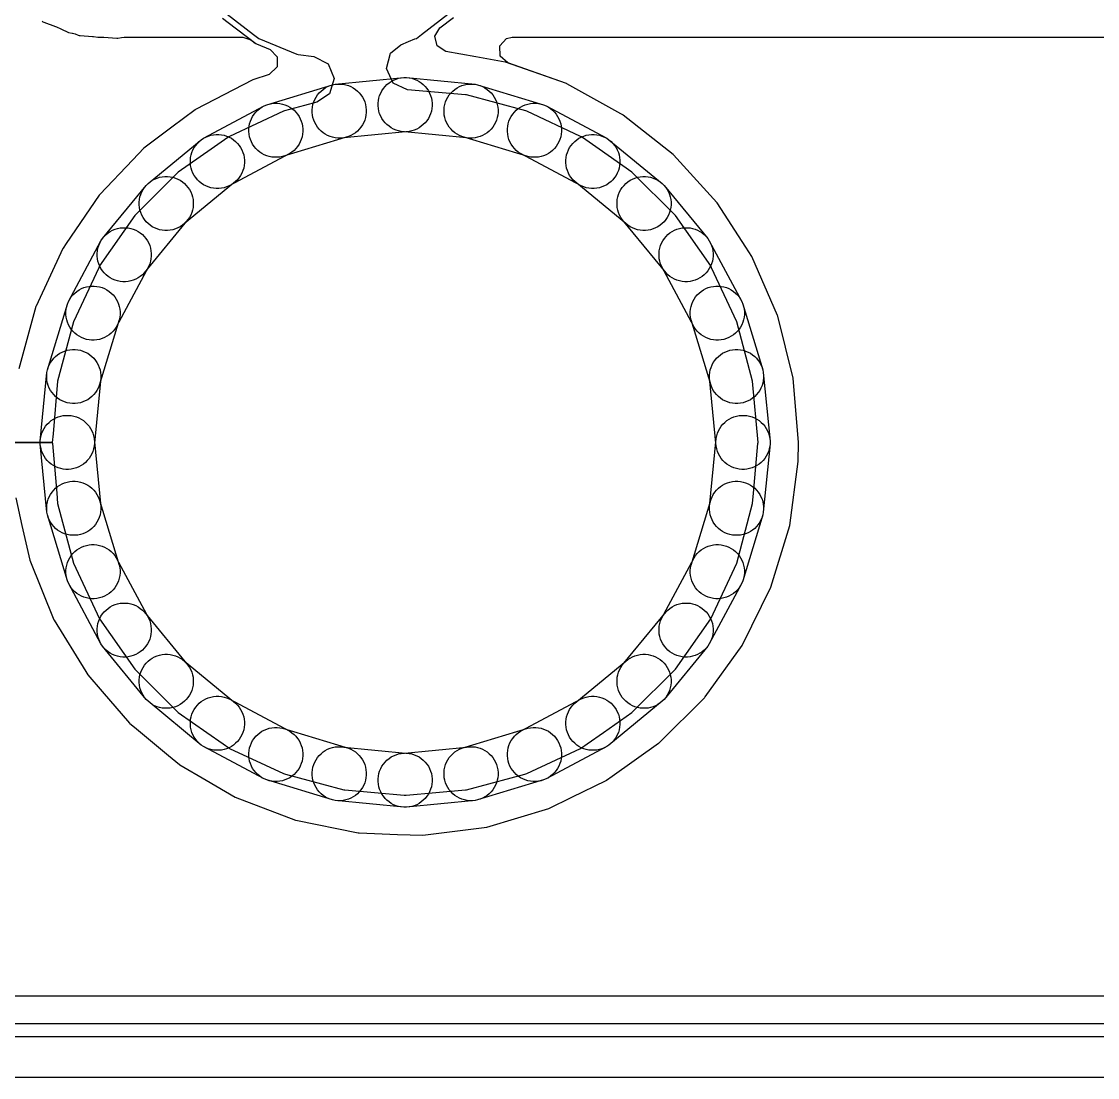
# Model space of a CAD drawing. Extents: x 124579 to 173950, y -108350 to -87650.
# Drawn here: x 134431 to 138411, y -108350 to -104443 of the extents above; entities that cross this region are included whole.
import ezdxf

# ---------------------------------------------------------------- set-up
doc = ezdxf.new("R2010")
doc.units = 0
for name, color, linetype in [('L2D0_Cu1', 1, 'CONTINUOUS'), ('L4D0_Cu2', 2, 'CONTINUOUS'), ('L7D0_Profile1', 3, 'CONTINUOUS')]:
    doc.layers.add(name, color=color, linetype=linetype)

msp = doc.modelspace()

# ---------------------------------------------------------------- linework, layer by layer
at = {"layer": 'L2D0_Cu1'}
for points in [[(134506.888, -104441.438), (134509.676, -104443.527), (134512.941, -104444.751), (134512.943, -104444.752), (134556.131, -104460.942), (134559.756, -104462.469), (134576.349, -104470.26), (134604.663, -104483.553), (134617.666, -104485.577), (134619.859, -104485.919), (134629.519, -104488.454), (134640.648, -104492.626), (134640.652, -104492.627), (134643.92, -104493.852), (134647.4, -104494.111), (134647.402, -104494.111), (134693.397, -104497.529), (134697.302, -104497.977), (134713.509, -104500.5), (134731.571, -104500.5), (134735.202, -104500.635), (134783.405, -104504.217), (134783.406, -104504.217), (134786.892, -104504.476), (134800.458, -104501.58), (134810.688, -104500.5), (135249.201, -104500.5), (135279.03, -104510.626), (135294.609, -104522.58), (135294.613, -104522.582), (135297.159, -104524.536), (135300.126, -104525.765), (135350.29, -104546.544), (135376.809, -104573.063), (135376.809, -104610.565), (135346.762, -104638.389), (135285.982, -104658.255), (135074.414, -104768.39), (135072.806, -104769.598), (135072.805, -104769.598), (134987.427, -104833.702), (134883.675, -104911.602), (134842.739, -104954.439), (134720.275, -105082.589), (134720.272, -105082.593), (134718.887, -105084.042), (134717.759, -105085.695), (134717.757, -105085.698), (134595.984, -105264.211), (134584.475, -105281.082), (134583.63, -105282.903), (134583.628, -105282.906), (134484.899, -105495.6), (134484.897, -105495.605), (134484.051, -105497.428), (134420.309, -105727.272)], [(134409.137, -106204.529), (134432.36, -106307.577), (134461.131, -106435.245), (134550.867, -106656.239), (134551.917, -106657.952), (134668.288, -106847.851), (134675.493, -106859.609), (134729.273, -106921.695), (134830.348, -107038.38), (134830.352, -107038.383), (134831.66, -107039.894), (134848.81, -107054.132), (134975.052, -107158.94), (135015.176, -107192.252), (135016.906, -107193.263), (135016.909, -107193.265), (135114.327, -107250.191), (135221.112, -107312.591), (135443.937, -107397.68), (135445.91, -107398.081), (135445.912, -107398.082), (135675.694, -107444.832), (135675.697, -107444.832), (135677.666, -107445.233), (135679.672, -107445.307), (135679.676, -107445.307), (135822.181, -107450.532), (135916.025, -107453.973), (136152.609, -107423.665), (136381.068, -107355.125), (136466.676, -107313.186), (136593.458, -107251.076), (136593.46, -107251.075), (136595.264, -107250.191), (136616.343, -107235.156), (136787.809, -107112.85), (136789.445, -107111.683), (136790.866, -107110.267), (136956.973, -106944.74), (136956.978, -106944.734), (136958.397, -106943.32), (136959.569, -106941.688), (136959.574, -106941.683), (137096.406, -106751.26), (137096.408, -106751.257), (137097.582, -106749.623), (137203.263, -106535.795), (137272.6, -106307.577), (137303.733, -106071.099), (137305.471, -106000), (137285.927, -105762.284), (137257.217, -105647.983), (137228.311, -105532.902), (137228.31, -105532.9), (137227.821, -105530.952), (137132.712, -105312.216), (137110.672, -105278.147), (137004.247, -105113.638), (137004.243, -105113.633), (137003.155, -105111.951), (136842.629, -104935.536), (136841.056, -104934.294), (136841.052, -104934.29), (136657.024, -104788.954), (136655.445, -104787.707), (136648.135, -104783.672), (136448.391, -104673.407), (136448.385, -104673.405), (136446.631, -104672.436), (136229.904, -104595.689), (136202.034, -104570.595), (136200.072, -104533.143), (136225.166, -104505.273), (136246.261, -104500.5), (148238.42, -104500.5)], [(170122.077, -108049.5), (133878.343, -108049.5)]]:
    msp.add_lwpolyline(points, dxfattribs=at)
at = {"layer": 'L4D0_Cu2'}
for points in [[(135192.052, -104415.901), (135289.077, -104490.351), (135308.355, -104505.144), (135449.033, -104563.415), (135454.652, -104564.155), (135454.653, -104564.155), (135512.496, -104571.77), (135564.98, -104599.091), (135587.624, -104653.757), (135569.831, -104710.188), (135523.594, -104741.083), (135477.503, -104753.433), (135403.504, -104773.261), (135400.085, -104774.855), (135400.083, -104774.856), (135200.684, -104867.838), (135197.266, -104869.432), (135194.178, -104871.594), (135194.175, -104871.596), (135132.762, -104914.598), (135010.861, -104999.953), (134849.953, -105160.861), (134719.432, -105347.266), (134717.839, -105350.683), (134717.838, -105350.684), (134716.413, -105353.741), (134623.261, -105553.504), (134564.365, -105773.308), (134547.279, -105968.601), (134544.532, -106000), (131711.997, -106000)], [(131711.997, -106000), (134544.532, -106000), (134544.861, -106003.76), (134560.949, -106187.643), (134564.365, -106226.692), (134623.261, -106446.496), (134719.432, -106652.734), (134849.953, -106839.139), (135010.861, -107000.047), (135116.245, -107073.837), (135176.198, -107115.816), (135197.266, -107130.568), (135200.683, -107132.161), (135200.684, -107132.162), (135400.083, -107225.144), (135400.085, -107225.145), (135403.504, -107226.739), (135407.149, -107227.716), (135407.15, -107227.716), (135457.436, -107241.19), (135623.308, -107285.635), (135627.064, -107285.964), (135627.066, -107285.964), (135846.24, -107305.139), (135850, -107305.468), (135853.76, -107305.139), (136072.934, -107285.964), (136072.936, -107285.964), (136076.692, -107285.635), (136242.564, -107241.19), (136292.85, -107227.716), (136292.851, -107227.716), (136296.496, -107226.739), (136299.915, -107225.145), (136299.917, -107225.144), (136499.316, -107132.162), (136499.317, -107132.161), (136502.734, -107130.568), (136523.803, -107115.816), (136583.755, -107073.837), (136689.139, -107000.047), (136850.047, -106839.139), (136980.568, -106652.734), (137076.739, -106446.496), (137135.635, -106226.692), (137139.052, -106187.643), (137155.139, -106003.76), (137155.468, -106000), (137135.635, -105773.308), (137076.739, -105553.504), (136983.588, -105353.741), (136982.162, -105350.684), (136982.161, -105350.683), (136980.568, -105347.266), (136850.047, -105160.861), (136689.139, -104999.953), (136567.238, -104914.598), (136505.825, -104871.596), (136505.822, -104871.594), (136502.734, -104869.432), (136499.316, -104867.838), (136299.917, -104774.856), (136299.915, -104774.855), (136296.496, -104773.261), (136076.692, -104714.365), (136072.936, -104714.036), (136072.934, -104714.036), (135859.044, -104695.323), (135805.418, -104670.317), (135780.412, -104616.691), (135795.726, -104559.538), (135833.48, -104529.237), (135862.964, -104517.024), (135886.407, -104507.314), (135886.409, -104507.313), (135891.645, -104505.144), (135910.924, -104490.351), (136007.948, -104415.901)], [(134409.137, -106204.529), (134432.36, -106307.577), (134461.131, -106435.245), (134550.867, -106656.239), (134551.917, -106657.952), (134668.288, -106847.851), (134675.493, -106859.609), (134729.273, -106921.695), (134830.348, -107038.38), (134830.352, -107038.383), (134831.66, -107039.894), (134848.81, -107054.132), (134975.052, -107158.94), (135015.176, -107192.252), (135016.906, -107193.263), (135016.909, -107193.265), (135114.327, -107250.191), (135221.112, -107312.591), (135443.937, -107397.68), (135445.91, -107398.081), (135445.912, -107398.082), (135675.694, -107444.832), (135675.697, -107444.832), (135677.666, -107445.233), (135679.672, -107445.307), (135679.676, -107445.307), (135822.181, -107450.532), (135916.025, -107453.973), (136152.609, -107423.665), (136381.068, -107355.125), (136466.676, -107313.186), (136593.458, -107251.076), (136593.46, -107251.075), (136595.264, -107250.191), (136616.343, -107235.156), (136787.809, -107112.85), (136789.445, -107111.683), (136790.866, -107110.267), (136956.973, -106944.74), (136956.978, -106944.734), (136958.397, -106943.32), (136959.569, -106941.688), (136959.574, -106941.683), (137096.406, -106751.26), (137096.408, -106751.257), (137097.582, -106749.623), (137203.263, -106535.795), (137272.6, -106307.577), (137303.733, -106071.099), (137305.471, -106000), (137285.927, -105762.284), (137257.217, -105647.983), (137228.311, -105532.902), (137228.31, -105532.9), (137227.821, -105530.952), (137132.712, -105312.216), (137110.672, -105278.147), (137004.247, -105113.638), (137004.243, -105113.633), (137003.155, -105111.951), (136842.629, -104935.536), (136841.056, -104934.294), (136841.052, -104934.29), (136657.024, -104788.954), (136655.445, -104787.707), (136648.135, -104783.672), (136448.391, -104673.407), (136448.385, -104673.405), (136446.631, -104672.436), (136221.794, -104592.817), (136219.821, -104592.466), (136219.819, -104592.465), (136110.898, -104573.063), (136000.089, -104553.325), (135968.495, -104533.119), (135960.442, -104496.491), (135978.853, -104466.21), (136028.282, -104428.282)], [(135174.267, -104430.238), (135195.498, -104446.529), (135297.159, -104524.536), (135300.127, -104525.765), (135300.128, -104525.766), (135350.29, -104546.544), (135376.809, -104573.063), (135376.809, -104610.565), (135346.762, -104638.389), (135285.982, -104658.255), (135074.414, -104768.39), (135072.806, -104769.598), (135072.805, -104769.598), (134987.427, -104833.702), (134883.675, -104911.602), (134842.739, -104954.439), (134720.275, -105082.589), (134720.272, -105082.593), (134718.887, -105084.042), (134717.759, -105085.695), (134717.757, -105085.698), (134595.984, -105264.211), (134584.475, -105281.082), (134583.63, -105282.903), (134583.628, -105282.906), (134484.899, -105495.6), (134484.897, -105495.605), (134484.051, -105497.428), (134420.309, -105727.272)], [(170122.077, -108049.5), (133878.343, -108049.5)], [(170123.543, -108199.5), (133860.045, -108199.5)]]:
    msp.add_lwpolyline(points, dxfattribs=at)
at = {"layer": 'L7D0_Profile1'}
for points in [[(135366.733, -104945.15), (135356.955, -104944.187), (135347.318, -104942.27), (135337.916, -104939.418), (135328.839, -104935.658), (135320.173, -104931.026), (135312.004, -104925.568), (135304.409, -104919.335), (135297.461, -104912.387), (135291.228, -104904.792), (135285.769, -104896.622), (135281.138, -104887.957), (135277.378, -104878.88), (135274.526, -104869.478), (135272.609, -104859.841), (135271.646, -104850.063), (135271.646, -104840.237), (135272.609, -104830.459), (135274.526, -104820.823), (135277.378, -104811.421), (135281.138, -104802.343), (135285.769, -104793.678), (135291.228, -104785.508), (135297.461, -104777.913), (135304.409, -104770.966), (135312.004, -104764.733), (135320.173, -104759.274), (135328.839, -104754.642), (135337.916, -104750.882), (135581.81, -104676.898), (135591.446, -104674.981), (135601.224, -104674.018), (135611.05, -104674.018), (135620.828, -104674.981), (135630.464, -104676.898), (135639.867, -104679.75), (135648.944, -104683.51), (135657.609, -104688.142), (135665.779, -104693.6), (135673.374, -104699.834), (135680.321, -104706.781), (135686.555, -104714.376), (135692.013, -104722.546), (135696.645, -104731.211), (135700.405, -104740.288), (135703.257, -104749.691), (135705.174, -104759.327), (135706.137, -104769.105), (135706.137, -104778.931), (135705.174, -104788.709), (135703.257, -104798.345), (135700.405, -104807.748), (135696.645, -104816.825), (135692.013, -104825.49), (135686.555, -104833.66), (135680.321, -104841.255), (135673.374, -104848.202), (135665.779, -104854.436), (135657.609, -104859.894), (135648.944, -104864.526), (135639.867, -104868.286), (135395.973, -104942.27), (135386.336, -104944.187), (135376.558, -104945.15)], [(135601.224, -104874.018), (135591.446, -104873.055), (135581.81, -104871.139), (135572.407, -104868.286), (135563.33, -104864.526), (135554.665, -104859.895), (135546.495, -104854.436), (135538.9, -104848.203), (135531.953, -104841.255), (135525.719, -104833.66), (135520.261, -104825.491), (135515.629, -104816.825), (135511.869, -104807.748), (135509.017, -104798.346), (135507.1, -104788.709), (135506.137, -104778.931), (135506.137, -104769.106), (135507.1, -104759.328), (135509.017, -104749.691), (135511.869, -104740.289), (135515.629, -104731.211), (135520.261, -104722.546), (135525.719, -104714.377), (135531.953, -104706.782), (135538.9, -104699.834), (135546.495, -104693.601), (135554.665, -104688.142), (135563.33, -104683.51), (135572.407, -104679.75), (135581.81, -104676.898), (135591.446, -104674.981), (135845.087, -104650), (135854.913, -104650), (135864.691, -104650.963), (135874.327, -104652.88), (135883.73, -104655.732), (135892.807, -104659.492), (135901.472, -104664.124), (135909.642, -104669.582), (135917.237, -104675.816), (135924.184, -104682.763), (135930.418, -104690.358), (135935.876, -104698.528), (135940.508, -104707.193), (135944.268, -104716.27), (135947.12, -104725.673), (135949.037, -104735.309), (135950, -104745.087), (135950, -104754.913), (135949.037, -104764.691), (135947.12, -104774.327), (135944.268, -104783.73), (135940.508, -104792.807), (135935.876, -104801.472), (135930.418, -104809.642), (135924.184, -104817.237), (135917.237, -104824.184), (135909.642, -104830.418), (135901.472, -104835.876), (135892.807, -104840.508), (135883.73, -104844.268), (135874.327, -104847.12), (135864.691, -104849.037), (135611.05, -104874.018)], [(136088.95, -104874.018), (135835.309, -104849.037), (135825.673, -104847.12), (135816.27, -104844.268), (135807.193, -104840.508), (135798.528, -104835.876), (135790.358, -104830.417), (135782.763, -104824.184), (135775.816, -104817.236), (135769.582, -104809.641), (135764.124, -104801.472), (135759.492, -104792.807), (135755.732, -104783.729), (135752.88, -104774.327), (135750.963, -104764.69), (135750, -104754.912), (135750, -104745.087), (135750.963, -104735.309), (135752.88, -104725.672), (135755.732, -104716.27), (135759.492, -104707.193), (135764.124, -104698.527), (135769.582, -104690.358), (135775.816, -104682.763), (135782.763, -104675.815), (135790.358, -104669.582), (135798.528, -104664.123), (135807.193, -104659.492), (135816.27, -104655.732), (135825.673, -104652.879), (135835.309, -104650.963), (135845.087, -104650), (135854.913, -104650), (136108.554, -104674.981), (136118.19, -104676.898), (136127.593, -104679.75), (136136.67, -104683.51), (136145.335, -104688.142), (136153.505, -104693.6), (136161.1, -104699.834), (136168.047, -104706.781), (136174.281, -104714.376), (136179.739, -104722.546), (136184.371, -104731.211), (136188.131, -104740.288), (136190.983, -104749.691), (136192.9, -104759.327), (136193.863, -104769.105), (136193.863, -104778.931), (136192.9, -104788.709), (136190.983, -104798.345), (136188.131, -104807.748), (136184.371, -104816.825), (136179.739, -104825.49), (136174.281, -104833.66), (136168.047, -104841.255), (136161.1, -104848.202), (136153.505, -104854.436), (136145.335, -104859.894), (136136.67, -104864.526), (136127.593, -104868.286), (136118.19, -104871.138), (136108.554, -104873.055), (136098.776, -104874.018)], [(136323.441, -104945.151), (136313.663, -104944.188), (136304.027, -104942.271), (136060.133, -104868.287), (136051.056, -104864.527), (136042.39, -104859.895), (136034.221, -104854.436), (136026.626, -104848.203), (136019.678, -104841.256), (136013.445, -104833.661), (136007.986, -104825.491), (136003.355, -104816.826), (135999.595, -104807.748), (135996.743, -104798.346), (135994.826, -104788.71), (135993.863, -104778.932), (135993.863, -104769.106), (135994.826, -104759.328), (135996.743, -104749.691), (135999.595, -104740.289), (136003.355, -104731.212), (136007.986, -104722.547), (136013.445, -104714.377), (136019.678, -104706.782), (136026.626, -104699.834), (136034.221, -104693.601), (136042.39, -104688.143), (136051.056, -104683.511), (136060.133, -104679.751), (136069.535, -104676.899), (136079.172, -104674.982), (136088.95, -104674.019), (136098.775, -104674.019), (136108.553, -104674.982), (136118.19, -104676.899), (136362.084, -104750.883), (136371.161, -104754.643), (136379.826, -104759.275), (136387.996, -104764.733), (136395.591, -104770.967), (136402.538, -104777.914), (136408.772, -104785.509), (136414.23, -104793.679), (136418.862, -104802.344), (136422.622, -104811.421), (136425.474, -104820.824), (136427.391, -104830.46), (136428.354, -104840.238), (136428.354, -104850.064), (136427.391, -104859.842), (136425.474, -104869.478), (136422.622, -104878.881), (136418.862, -104887.958), (136414.23, -104896.623), (136408.772, -104904.793), (136402.538, -104912.388), (136395.591, -104919.335), (136387.996, -104925.569), (136379.826, -104931.027), (136371.161, -104935.659), (136362.084, -104939.419), (136352.681, -104942.271), (136343.045, -104944.188), (136333.267, -104945.151)], [(135150.625, -105060.663), (135140.847, -105059.7), (135131.21, -105057.784), (135121.808, -105054.931), (135112.73, -105051.171), (135104.065, -105046.54), (135095.896, -105041.081), (135088.301, -105034.848), (135081.353, -105027.9), (135075.12, -105020.305), (135069.661, -105012.136), (135065.03, -105003.47), (135061.27, -104994.393), (135058.417, -104984.991), (135056.501, -104975.354), (135055.537, -104965.576), (135055.537, -104955.751), (135056.501, -104945.973), (135058.417, -104936.336), (135061.27, -104926.934), (135065.03, -104917.856), (135069.661, -104909.191), (135075.12, -104901.022), (135081.353, -104893.427), (135088.301, -104886.479), (135095.896, -104880.246), (135104.065, -104874.787), (135328.839, -104754.643), (135337.916, -104750.883), (135347.319, -104748.031), (135356.955, -104746.114), (135366.733, -104745.151), (135376.559, -104745.151), (135386.337, -104746.114), (135395.973, -104748.031), (135405.376, -104750.883), (135414.453, -104754.643), (135423.118, -104759.275), (135431.288, -104764.733), (135438.883, -104770.967), (135445.83, -104777.914), (135452.064, -104785.509), (135457.522, -104793.679), (135462.154, -104802.344), (135465.914, -104811.421), (135468.766, -104820.824), (135470.683, -104830.46), (135471.646, -104840.238), (135471.646, -104850.064), (135470.683, -104859.842), (135468.766, -104869.478), (135465.914, -104878.881), (135462.154, -104887.958), (135457.522, -104896.623), (135452.064, -104904.793), (135445.83, -104912.388), (135438.883, -104919.335), (135431.288, -104925.569), (135423.118, -104931.027), (135198.345, -105051.171), (135189.267, -105054.931), (135179.865, -105057.784), (135170.228, -105059.7), (135160.45, -105060.663)], [(136539.55, -105060.663), (136529.772, -105059.7), (136520.136, -105057.783), (136510.733, -105054.931), (136501.656, -105051.171), (136276.882, -104931.027), (136268.713, -104925.568), (136261.118, -104919.335), (136254.17, -104912.387), (136247.937, -104904.792), (136242.478, -104896.623), (136237.847, -104887.958), (136234.087, -104878.88), (136231.234, -104869.478), (136229.318, -104859.841), (136228.354, -104850.063), (136228.354, -104840.238), (136229.318, -104830.46), (136231.234, -104820.823), (136234.087, -104811.421), (136237.847, -104802.344), (136242.478, -104793.678), (136247.937, -104785.509), (136254.17, -104777.914), (136261.118, -104770.966), (136268.713, -104764.733), (136276.882, -104759.274), (136285.547, -104754.643), (136294.625, -104750.883), (136304.027, -104748.03), (136313.664, -104746.114), (136323.442, -104745.151), (136333.267, -104745.151), (136343.045, -104746.114), (136352.682, -104748.03), (136362.084, -104750.883), (136371.162, -104754.643), (136595.935, -104874.787), (136604.105, -104880.245), (136611.7, -104886.479), (136618.647, -104893.426), (136624.881, -104901.021), (136630.339, -104909.191), (136634.971, -104917.856), (136638.731, -104926.933), (136641.583, -104936.336), (136643.5, -104945.972), (136644.463, -104955.75), (136644.463, -104965.576), (136643.5, -104975.354), (136641.583, -104984.99), (136638.731, -104994.393), (136634.971, -105003.47), (136630.339, -105012.135), (136624.881, -105020.305), (136618.647, -105027.9), (136611.7, -105034.847), (136604.105, -105041.081), (136595.935, -105046.539), (136587.27, -105051.171), (136578.193, -105054.931), (136568.79, -105057.783), (136559.154, -105059.7), (136549.376, -105060.663)], [(134961.204, -105216.117), (134951.426, -105215.153), (134941.789, -105213.237), (134932.387, -105210.384), (134923.309, -105206.624), (134914.644, -105201.993), (134906.475, -105196.534), (134898.879, -105190.301), (134891.932, -105183.353), (134885.699, -105175.758), (134880.24, -105167.589), (134875.608, -105158.924), (134871.848, -105149.846), (134868.996, -105140.444), (134867.079, -105130.807), (134866.116, -105121.029), (134866.116, -105111.204), (134867.079, -105101.426), (134868.996, -105091.789), (134871.848, -105082.387), (134875.608, -105073.309), (134880.24, -105064.644), (134885.699, -105056.475), (134891.932, -105048.88), (134898.879, -105041.932), (135095.895, -104880.245), (135104.065, -104874.787), (135112.73, -104870.155), (135121.807, -104866.395), (135131.21, -104863.543), (135140.846, -104861.626), (135150.624, -104860.663), (135160.45, -104860.663), (135170.228, -104861.626), (135179.864, -104863.543), (135189.267, -104866.395), (135198.344, -104870.155), (135207.009, -104874.787), (135215.179, -104880.245), (135222.774, -104886.479), (135229.721, -104893.426), (135235.955, -104901.021), (135241.413, -104909.191), (135246.045, -104917.856), (135249.805, -104926.933), (135252.657, -104936.336), (135254.574, -104945.972), (135255.537, -104955.75), (135255.537, -104965.576), (135254.574, -104975.354), (135252.657, -104984.99), (135249.805, -104994.393), (135246.045, -105003.47), (135241.413, -105012.135), (135235.955, -105020.305), (135229.721, -105027.9), (135222.774, -105034.847), (135025.758, -105196.534), (135017.589, -105201.993), (135008.923, -105206.624), (134999.846, -105210.384), (134990.444, -105213.237), (134980.807, -105215.153), (134971.029, -105216.117)], [(136728.97, -105216.117), (136719.192, -105215.154), (136709.556, -105213.237), (136700.153, -105210.385), (136691.076, -105206.625), (136682.411, -105201.993), (136674.241, -105196.535), (136477.225, -105034.848), (136470.278, -105027.9), (136464.045, -105020.305), (136458.586, -105012.136), (136453.954, -105003.471), (136450.194, -104994.393), (136447.342, -104984.991), (136445.425, -104975.354), (136444.462, -104965.576), (136444.462, -104955.751), (136445.425, -104945.973), (136447.342, -104936.336), (136450.194, -104926.934), (136453.954, -104917.856), (136458.586, -104909.191), (136464.045, -104901.022), (136470.278, -104893.427), (136477.225, -104886.479), (136484.821, -104880.246), (136492.99, -104874.787), (136501.655, -104870.156), (136510.733, -104866.396), (136520.135, -104863.543), (136529.772, -104861.627), (136539.55, -104860.663), (136549.375, -104860.663), (136559.153, -104861.627), (136568.79, -104863.543), (136578.192, -104866.396), (136587.269, -104870.156), (136595.935, -104874.787), (136604.104, -104880.246), (136801.12, -105041.933), (136808.067, -105048.88), (136814.301, -105056.475), (136819.759, -105064.645), (136824.391, -105073.31), (136828.151, -105082.387), (136831.003, -105091.79), (136832.92, -105101.426), (136833.883, -105111.204), (136833.883, -105121.03), (136832.92, -105130.808), (136831.003, -105140.444), (136828.151, -105149.847), (136824.391, -105158.924), (136819.759, -105167.589), (136814.301, -105175.759), (136808.067, -105183.354), (136801.12, -105190.301), (136793.525, -105196.535), (136785.355, -105201.993), (136776.69, -105206.625), (136767.613, -105210.385), (136758.21, -105213.237), (136748.574, -105215.154), (136738.796, -105216.117)], [(134805.751, -105405.538), (134795.973, -105404.575), (134786.336, -105402.658), (134776.934, -105399.806), (134767.856, -105396.046), (134759.191, -105391.414), (134751.022, -105385.955), (134743.427, -105379.722), (134736.479, -105372.775), (134730.246, -105365.179), (134724.787, -105357.01), (134720.156, -105348.345), (134716.396, -105339.267), (134713.543, -105329.865), (134711.627, -105320.228), (134710.663, -105310.45), (134710.663, -105300.625), (134711.627, -105290.847), (134713.543, -105281.21), (134716.396, -105271.808), (134720.156, -105262.731), (134724.787, -105254.065), (134730.246, -105245.896), (134891.933, -105048.88), (134898.88, -105041.933), (134906.475, -105035.699), (134914.645, -105030.241), (134923.31, -105025.609), (134932.387, -105021.849), (134941.79, -105018.997), (134951.426, -105017.08), (134961.204, -105016.117), (134971.03, -105016.117), (134980.808, -105017.08), (134990.444, -105018.997), (134999.847, -105021.849), (135008.924, -105025.609), (135017.589, -105030.241), (135025.759, -105035.699), (135033.354, -105041.933), (135040.301, -105048.88), (135046.535, -105056.475), (135051.993, -105064.645), (135056.625, -105073.31), (135060.385, -105082.387), (135063.237, -105091.79), (135065.154, -105101.426), (135066.117, -105111.204), (135066.117, -105121.03), (135065.154, -105130.808), (135063.237, -105140.444), (135060.385, -105149.847), (135056.625, -105158.924), (135051.993, -105167.589), (135046.535, -105175.759), (134884.848, -105372.775), (134877.9, -105379.722), (134870.305, -105385.955), (134862.136, -105391.414), (134853.471, -105396.046), (134844.393, -105399.806), (134834.991, -105402.658), (134825.354, -105404.575), (134815.576, -105405.538)], [(136884.424, -105405.537), (136874.646, -105404.574), (136865.01, -105402.657), (136855.607, -105399.805), (136846.53, -105396.045), (136837.865, -105391.413), (136829.695, -105385.955), (136822.1, -105379.721), (136815.153, -105372.774), (136653.466, -105175.758), (136648.007, -105167.589), (136643.376, -105158.923), (136639.616, -105149.846), (136636.763, -105140.444), (136634.847, -105130.807), (136633.883, -105121.029), (136633.883, -105111.204), (136634.847, -105101.426), (136636.763, -105091.789), (136639.616, -105082.387), (136643.376, -105073.309), (136648.007, -105064.644), (136653.466, -105056.475), (136659.699, -105048.879), (136666.647, -105041.932), (136674.242, -105035.699), (136682.411, -105030.24), (136691.076, -105025.608), (136700.154, -105021.848), (136709.556, -105018.996), (136719.193, -105017.079), (136728.971, -105016.116), (136738.796, -105016.116), (136748.574, -105017.079), (136758.211, -105018.996), (136767.613, -105021.848), (136776.691, -105025.608), (136785.356, -105030.24), (136793.525, -105035.699), (136801.12, -105041.932), (136808.068, -105048.879), (136969.755, -105245.895), (136975.213, -105254.065), (136979.845, -105262.73), (136983.605, -105271.807), (136986.457, -105281.21), (136988.374, -105290.846), (136989.337, -105300.624), (136989.337, -105310.45), (136988.374, -105320.228), (136986.457, -105329.864), (136983.605, -105339.267), (136979.845, -105348.344), (136975.213, -105357.009), (136969.755, -105365.179), (136963.521, -105372.774), (136956.574, -105379.721), (136948.979, -105385.955), (136940.809, -105391.413), (136932.144, -105396.045), (136923.067, -105399.805), (136913.664, -105402.657), (136904.028, -105404.574), (136894.25, -105405.537)], [(134690.238, -105621.646), (134680.46, -105620.682), (134670.823, -105618.766), (134661.421, -105615.913), (134652.344, -105612.153), (134643.678, -105607.522), (134635.509, -105602.063), (134627.914, -105595.83), (134620.966, -105588.882), (134614.733, -105581.287), (134609.274, -105573.118), (134604.643, -105564.453), (134600.883, -105555.375), (134598.03, -105545.973), (134596.114, -105536.336), (134595.151, -105526.558), (134595.151, -105516.733), (134596.114, -105506.955), (134598.03, -105497.318), (134600.883, -105487.916), (134604.643, -105478.838), (134724.787, -105254.065), (134730.245, -105245.895), (134736.479, -105238.3), (134743.426, -105231.353), (134751.021, -105225.119), (134759.191, -105219.661), (134767.856, -105215.029), (134776.933, -105211.269), (134786.336, -105208.417), (134795.972, -105206.5), (134805.75, -105205.537), (134815.576, -105205.537), (134825.354, -105206.5), (134834.99, -105208.417), (134844.393, -105211.269), (134853.47, -105215.029), (134862.135, -105219.661), (134870.305, -105225.119), (134877.9, -105231.353), (134884.847, -105238.3), (134891.081, -105245.895), (134896.539, -105254.065), (134901.171, -105262.73), (134904.931, -105271.807), (134907.783, -105281.21), (134909.7, -105290.846), (134910.663, -105300.624), (134910.663, -105310.45), (134909.7, -105320.228), (134907.783, -105329.864), (134904.931, -105339.267), (134901.171, -105348.344), (134781.027, -105573.118), (134775.568, -105581.287), (134769.335, -105588.882), (134762.387, -105595.83), (134754.792, -105602.063), (134746.623, -105607.522), (134737.958, -105612.153), (134728.88, -105615.913), (134719.478, -105618.766), (134709.841, -105620.682), (134700.063, -105621.646)], [(136999.936, -105621.646), (136990.158, -105620.683), (136980.522, -105618.766), (136971.119, -105615.914), (136962.042, -105612.154), (136953.377, -105607.522), (136945.207, -105602.064), (136937.612, -105595.83), (136930.665, -105588.883), (136924.431, -105581.288), (136918.973, -105573.118), (136798.829, -105348.345), (136795.069, -105339.267), (136792.216, -105329.865), (136790.3, -105320.228), (136789.337, -105310.45), (136789.337, -105300.625), (136790.3, -105290.847), (136792.216, -105281.21), (136795.069, -105271.808), (136798.829, -105262.73), (136803.46, -105254.065), (136808.919, -105245.896), (136815.152, -105238.301), (136822.1, -105231.353), (136829.695, -105225.12), (136837.864, -105219.661), (136846.53, -105215.03), (136855.607, -105211.27), (136865.009, -105208.417), (136874.646, -105206.501), (136884.424, -105205.537), (136894.249, -105205.537), (136904.027, -105206.501), (136913.664, -105208.417), (136923.066, -105211.27), (136932.144, -105215.03), (136940.809, -105219.661), (136948.978, -105225.12), (136956.573, -105231.353), (136963.521, -105238.301), (136969.754, -105245.896), (136975.213, -105254.065), (137095.357, -105478.839), (137099.117, -105487.916), (137101.969, -105497.319), (137103.886, -105506.955), (137104.849, -105516.733), (137104.849, -105526.559), (137103.886, -105536.337), (137101.969, -105545.973), (137099.117, -105555.376), (137095.357, -105564.453), (137090.725, -105573.118), (137085.267, -105581.288), (137079.033, -105588.883), (137072.086, -105595.83), (137064.491, -105602.064), (137056.321, -105607.522), (137047.656, -105612.154), (137038.579, -105615.914), (137029.176, -105618.766), (137019.54, -105620.683), (137009.762, -105621.646)], [(134619.106, -105856.137), (134609.328, -105855.174), (134599.691, -105853.257), (134590.289, -105850.405), (134581.212, -105846.645), (134572.547, -105842.014), (134564.377, -105836.555), (134556.782, -105830.322), (134549.834, -105823.374), (134543.601, -105815.779), (134538.143, -105807.61), (134533.511, -105798.944), (134529.751, -105789.867), (134526.899, -105780.465), (134524.982, -105770.828), (134524.019, -105761.05), (134524.019, -105751.225), (134524.982, -105741.447), (134526.899, -105731.81), (134600.883, -105487.916), (134604.643, -105478.839), (134609.275, -105470.174), (134614.733, -105462.004), (134620.967, -105454.409), (134627.914, -105447.462), (134635.509, -105441.228), (134643.679, -105435.77), (134652.344, -105431.138), (134661.421, -105427.378), (134670.824, -105424.526), (134680.46, -105422.609), (134690.238, -105421.646), (134700.064, -105421.646), (134709.842, -105422.609), (134719.478, -105424.526), (134728.881, -105427.378), (134737.958, -105431.138), (134746.623, -105435.77), (134754.793, -105441.228), (134762.388, -105447.462), (134769.335, -105454.409), (134775.569, -105462.004), (134781.027, -105470.174), (134785.659, -105478.839), (134789.419, -105487.916), (134792.271, -105497.319), (134794.188, -105506.955), (134795.151, -105516.733), (134795.151, -105526.559), (134794.188, -105536.337), (134792.271, -105545.973), (134718.287, -105789.867), (134714.527, -105798.944), (134709.895, -105807.61), (134704.436, -105815.779), (134698.203, -105823.374), (134691.256, -105830.322), (134683.661, -105836.555), (134675.491, -105842.014), (134666.826, -105846.645), (134657.748, -105850.405), (134648.346, -105853.257), (134638.71, -105855.174), (134628.932, -105856.137)], [(137071.069, -105856.137), (137061.291, -105855.174), (137051.655, -105853.257), (137042.252, -105850.405), (137033.175, -105846.645), (137024.51, -105842.013), (137016.34, -105836.555), (137008.745, -105830.321), (137001.798, -105823.374), (136995.564, -105815.779), (136990.106, -105807.609), (136985.474, -105798.944), (136981.714, -105789.867), (136907.73, -105545.973), (136905.813, -105536.336), (136904.85, -105526.558), (136904.85, -105516.733), (136905.813, -105506.955), (136907.73, -105497.318), (136910.582, -105487.916), (136914.342, -105478.839), (136918.974, -105470.173), (136924.432, -105462.004), (136930.665, -105454.409), (136937.613, -105447.461), (136945.208, -105441.228), (136953.378, -105435.769), (136962.043, -105431.138), (136971.12, -105427.378), (136980.522, -105424.526), (136990.159, -105422.609), (136999.937, -105421.646), (137009.763, -105421.646), (137019.541, -105422.609), (137029.177, -105424.526), (137038.579, -105427.378), (137047.657, -105431.138), (137056.322, -105435.769), (137064.492, -105441.228), (137072.087, -105447.461), (137079.034, -105454.409), (137085.267, -105462.004), (137090.726, -105470.173), (137095.358, -105478.839), (137099.118, -105487.916), (137173.102, -105731.81), (137175.019, -105741.446), (137175.982, -105751.224), (137175.982, -105761.05), (137175.019, -105770.828), (137173.102, -105780.464), (137170.25, -105789.867), (137166.49, -105798.944), (137161.858, -105807.609), (137156.4, -105815.779), (137150.166, -105823.374), (137143.219, -105830.321), (137135.624, -105836.555), (137127.454, -105842.013), (137118.789, -105846.645), (137109.712, -105850.405), (137100.309, -105853.257), (137090.673, -105855.174), (137080.895, -105856.137)], [(134595.087, -106100), (134585.309, -106099.037), (134575.672, -106097.12), (134566.27, -106094.268), (134557.193, -106090.508), (134548.527, -106085.876), (134540.358, -106080.418), (134532.763, -106074.184), (134525.815, -106067.237), (134519.582, -106059.642), (134514.123, -106051.472), (134509.492, -106042.807), (134505.732, -106033.73), (134502.879, -106024.327), (134500.963, -106014.691), (134500, -106004.913), (134500, -105995.087), (134524.981, -105741.446), (134526.898, -105731.81), (134529.75, -105722.407), (134533.51, -105713.33), (134538.142, -105704.665), (134543.6, -105696.495), (134549.834, -105688.9), (134556.781, -105681.953), (134564.376, -105675.719), (134572.546, -105670.261), (134581.211, -105665.629), (134590.288, -105661.869), (134599.691, -105659.017), (134609.327, -105657.1), (134619.105, -105656.137), (134628.931, -105656.137), (134638.709, -105657.1), (134648.345, -105659.017), (134657.748, -105661.869), (134666.825, -105665.629), (134675.49, -105670.261), (134683.66, -105675.719), (134691.255, -105681.953), (134698.202, -105688.9), (134704.436, -105696.495), (134709.894, -105704.665), (134714.526, -105713.33), (134718.286, -105722.407), (134721.138, -105731.81), (134723.055, -105741.446), (134724.018, -105751.224), (134724.018, -105761.05), (134699.037, -106014.691), (134697.12, -106024.327), (134694.268, -106033.73), (134690.508, -106042.807), (134685.876, -106051.472), (134680.417, -106059.642), (134674.184, -106067.237), (134667.236, -106074.184), (134659.641, -106080.418), (134651.472, -106085.876), (134642.807, -106090.508), (134633.729, -106094.268), (134624.327, -106097.12), (134614.69, -106099.037), (134604.912, -106100)], [(137095.087, -106100), (137085.309, -106099.037), (137075.673, -106097.12), (137066.27, -106094.268), (137057.193, -106090.508), (137048.528, -106085.876), (137040.358, -106080.418), (137032.763, -106074.184), (137025.816, -106067.237), (137019.582, -106059.642), (137014.124, -106051.472), (137009.492, -106042.807), (137005.732, -106033.73), (137002.88, -106024.327), (137000.963, -106014.691), (136975.982, -105761.05), (136975.982, -105751.224), (136976.945, -105741.446), (136978.861, -105731.81), (136981.714, -105722.407), (136985.474, -105713.33), (136990.105, -105704.665), (136995.564, -105696.495), (137001.797, -105688.9), (137008.745, -105681.953), (137016.34, -105675.719), (137024.509, -105670.261), (137033.175, -105665.629), (137042.252, -105661.869), (137051.654, -105659.017), (137061.291, -105657.1), (137071.069, -105656.137), (137080.894, -105656.137), (137090.672, -105657.1), (137100.309, -105659.017), (137109.711, -105661.869), (137118.789, -105665.629), (137127.454, -105670.261), (137135.623, -105675.719), (137143.218, -105681.953), (137150.166, -105688.9), (137156.399, -105696.495), (137161.858, -105704.665), (137166.49, -105713.33), (137170.25, -105722.407), (137173.102, -105731.81), (137175.019, -105741.446), (137200, -105995.087), (137200, -106004.913), (137199.037, -106014.691), (137197.12, -106024.327), (137194.268, -106033.73), (137190.508, -106042.807), (137185.876, -106051.472), (137180.418, -106059.642), (137174.184, -106067.237), (137167.237, -106074.184), (137159.642, -106080.418), (137151.472, -106085.876), (137142.807, -106090.508), (137133.73, -106094.268), (137124.327, -106097.12), (137114.691, -106099.037), (137104.913, -106100)], [(134619.106, -106343.863), (134609.328, -106342.9), (134599.691, -106340.983), (134590.289, -106338.131), (134581.211, -106334.371), (134572.546, -106329.739), (134564.377, -106324.281), (134556.782, -106318.047), (134549.834, -106311.1), (134543.601, -106303.505), (134538.142, -106295.335), (134533.51, -106286.67), (134529.75, -106277.593), (134526.898, -106268.19), (134524.981, -106258.554), (134500, -106004.913), (134500, -105995.087), (134500.963, -105985.309), (134502.88, -105975.673), (134505.732, -105966.27), (134509.492, -105957.193), (134514.124, -105948.528), (134519.582, -105940.358), (134525.816, -105932.763), (134532.763, -105925.816), (134540.358, -105919.582), (134548.528, -105914.124), (134557.193, -105909.492), (134566.27, -105905.732), (134575.673, -105902.88), (134585.309, -105900.963), (134595.087, -105900), (134604.913, -105900), (134614.691, -105900.963), (134624.327, -105902.88), (134633.73, -105905.732), (134642.807, -105909.492), (134651.472, -105914.124), (134659.642, -105919.582), (134667.237, -105925.816), (134674.184, -105932.763), (134680.418, -105940.358), (134685.876, -105948.528), (134690.508, -105957.193), (134694.268, -105966.27), (134697.12, -105975.673), (134699.037, -105985.309), (134724.018, -106238.95), (134724.018, -106248.776), (134723.055, -106258.554), (134721.139, -106268.19), (134718.286, -106277.593), (134714.526, -106286.67), (134709.895, -106295.335), (134704.436, -106303.505), (134698.203, -106311.1), (134691.255, -106318.047), (134683.66, -106324.281), (134675.491, -106329.739), (134666.825, -106334.371), (134657.748, -106338.131), (134648.346, -106340.983), (134638.709, -106342.9), (134628.931, -106343.863)], [(137071.069, -106343.863), (137061.291, -106342.9), (137051.655, -106340.983), (137042.252, -106338.131), (137033.175, -106334.371), (137024.51, -106329.739), (137016.34, -106324.281), (137008.745, -106318.047), (137001.798, -106311.1), (136995.564, -106303.505), (136990.106, -106295.335), (136985.474, -106286.67), (136981.714, -106277.593), (136978.862, -106268.19), (136976.945, -106258.554), (136975.982, -106248.776), (136975.982, -106238.95), (137000.963, -105985.309), (137002.88, -105975.673), (137005.732, -105966.27), (137009.492, -105957.193), (137014.124, -105948.528), (137019.583, -105940.358), (137025.816, -105932.763), (137032.764, -105925.816), (137040.359, -105919.582), (137048.528, -105914.124), (137057.193, -105909.492), (137066.271, -105905.732), (137075.673, -105902.88), (137085.31, -105900.963), (137095.088, -105900), (137104.913, -105900), (137114.691, -105900.963), (137124.328, -105902.88), (137133.73, -105905.732), (137142.807, -105909.492), (137151.473, -105914.124), (137159.642, -105919.582), (137167.237, -105925.816), (137174.185, -105932.763), (137180.418, -105940.358), (137185.877, -105948.528), (137190.508, -105957.193), (137194.268, -105966.27), (137197.121, -105975.673), (137199.037, -105985.309), (137200, -105995.087), (137200, -106004.913), (137175.019, -106258.554), (137173.102, -106268.19), (137170.25, -106277.593), (137166.49, -106286.67), (137161.858, -106295.335), (137156.4, -106303.505), (137150.166, -106311.1), (137143.219, -106318.047), (137135.624, -106324.281), (137127.454, -106329.739), (137118.789, -106334.371), (137109.712, -106338.131), (137100.309, -106340.983), (137090.673, -106342.9), (137080.895, -106343.863)], [(134690.237, -106578.354), (134680.459, -106577.391), (134670.823, -106575.474), (134661.421, -106572.622), (134652.343, -106568.862), (134643.678, -106564.231), (134635.508, -106558.772), (134627.913, -106552.539), (134620.966, -106545.591), (134614.733, -106537.996), (134609.274, -106529.827), (134604.642, -106521.161), (134600.882, -106512.084), (134526.898, -106268.19), (134524.981, -106258.554), (134524.018, -106248.776), (134524.018, -106238.95), (134524.981, -106229.172), (134526.898, -106219.536), (134529.75, -106210.133), (134533.51, -106201.056), (134538.142, -106192.391), (134543.6, -106184.221), (134549.834, -106176.626), (134556.781, -106169.679), (134564.376, -106163.445), (134572.546, -106157.987), (134581.211, -106153.355), (134590.288, -106149.595), (134599.691, -106146.743), (134609.327, -106144.826), (134619.105, -106143.863), (134628.931, -106143.863), (134638.709, -106144.826), (134648.345, -106146.743), (134657.748, -106149.595), (134666.825, -106153.355), (134675.49, -106157.987), (134683.66, -106163.445), (134691.255, -106169.679), (134698.202, -106176.626), (134704.436, -106184.221), (134709.894, -106192.391), (134714.526, -106201.056), (134718.286, -106210.133), (134792.27, -106454.027), (134794.187, -106463.664), (134795.15, -106473.442), (134795.15, -106483.267), (134794.187, -106493.045), (134792.27, -106502.682), (134789.418, -106512.084), (134785.658, -106521.161), (134781.026, -106529.827), (134775.568, -106537.996), (134769.335, -106545.591), (134762.387, -106552.539), (134754.792, -106558.772), (134746.622, -106564.231), (134737.957, -106568.862), (134728.88, -106572.622), (134719.478, -106575.474), (134709.841, -106577.391), (134700.063, -106578.354)], [(136999.936, -106578.354), (136990.158, -106577.391), (136980.522, -106575.474), (136971.119, -106572.622), (136962.042, -106568.862), (136953.377, -106564.23), (136945.207, -106558.772), (136937.612, -106552.538), (136930.665, -106545.591), (136924.431, -106537.996), (136918.973, -106529.826), (136914.341, -106521.161), (136910.581, -106512.084), (136907.729, -106502.681), (136905.812, -106493.045), (136904.849, -106483.267), (136904.849, -106473.441), (136905.812, -106463.663), (136907.729, -106454.027), (136981.713, -106210.133), (136985.473, -106201.056), (136990.105, -106192.39), (136995.564, -106184.221), (137001.797, -106176.626), (137008.744, -106169.678), (137016.339, -106163.445), (137024.509, -106157.986), (137033.174, -106153.355), (137042.252, -106149.595), (137051.654, -106146.743), (137061.29, -106144.826), (137071.068, -106143.863), (137080.894, -106143.863), (137090.672, -106144.826), (137100.309, -106146.743), (137109.711, -106149.595), (137118.788, -106153.355), (137127.453, -106157.986), (137135.623, -106163.445), (137143.218, -106169.678), (137150.166, -106176.626), (137156.399, -106184.221), (137161.857, -106192.39), (137166.489, -106201.056), (137170.249, -106210.133), (137173.101, -106219.535), (137175.018, -106229.172), (137175.981, -106238.95), (137175.981, -106248.775), (137175.018, -106258.553), (137173.101, -106268.19), (137099.117, -106512.084), (137095.357, -106521.161), (137090.725, -106529.826), (137085.267, -106537.996), (137079.033, -106545.591), (137072.086, -106552.538), (137064.491, -106558.772), (137056.321, -106564.23), (137047.656, -106568.862), (137038.579, -106572.622), (137029.176, -106575.474), (137019.54, -106577.391), (137009.762, -106578.354)], [(134805.751, -106794.463), (134795.973, -106793.499), (134786.336, -106791.583), (134776.934, -106788.73), (134767.856, -106784.97), (134759.191, -106780.339), (134751.022, -106774.88), (134743.427, -106768.647), (134736.479, -106761.699), (134730.246, -106754.104), (134724.787, -106745.935), (134604.643, -106521.161), (134600.883, -106512.084), (134598.031, -106502.681), (134596.114, -106493.045), (134595.151, -106483.267), (134595.151, -106473.441), (134596.114, -106463.663), (134598.031, -106454.027), (134600.883, -106444.624), (134604.643, -106435.547), (134609.275, -106426.882), (134614.733, -106418.712), (134620.967, -106411.117), (134627.914, -106404.17), (134635.509, -106397.936), (134643.679, -106392.478), (134652.344, -106387.846), (134661.421, -106384.086), (134670.824, -106381.234), (134680.46, -106379.317), (134690.238, -106378.354), (134700.064, -106378.354), (134709.842, -106379.317), (134719.478, -106381.234), (134728.881, -106384.086), (134737.958, -106387.846), (134746.623, -106392.478), (134754.793, -106397.936), (134762.388, -106404.17), (134769.335, -106411.117), (134775.569, -106418.712), (134781.027, -106426.882), (134901.171, -106651.655), (134904.931, -106660.733), (134907.784, -106670.135), (134909.7, -106679.772), (134910.663, -106689.55), (134910.663, -106699.375), (134909.7, -106709.153), (134907.784, -106718.79), (134904.931, -106728.192), (134901.171, -106737.27), (134896.54, -106745.935), (134891.081, -106754.104), (134884.848, -106761.699), (134877.9, -106768.647), (134870.305, -106774.88), (134862.136, -106780.339), (134853.47, -106784.97), (134844.393, -106788.73), (134834.991, -106791.583), (134825.354, -106793.499), (134815.576, -106794.463)], [(136884.424, -106794.463), (136874.646, -106793.5), (136865.01, -106791.583), (136855.607, -106788.731), (136846.53, -106784.971), (136837.865, -106780.339), (136829.695, -106774.881), (136822.1, -106768.647), (136815.153, -106761.7), (136808.919, -106754.105), (136803.461, -106745.935), (136798.829, -106737.27), (136795.069, -106728.193), (136792.217, -106718.79), (136790.3, -106709.154), (136789.337, -106699.376), (136789.337, -106689.55), (136790.3, -106679.772), (136792.217, -106670.136), (136795.069, -106660.733), (136798.829, -106651.656), (136918.973, -106426.882), (136924.432, -106418.713), (136930.665, -106411.118), (136937.613, -106404.17), (136945.208, -106397.937), (136953.377, -106392.478), (136962.042, -106387.847), (136971.12, -106384.087), (136980.522, -106381.234), (136990.159, -106379.318), (136999.937, -106378.354), (137009.762, -106378.354), (137019.54, -106379.318), (137029.177, -106381.234), (137038.579, -106384.087), (137047.656, -106387.847), (137056.322, -106392.478), (137064.491, -106397.937), (137072.086, -106404.17), (137079.034, -106411.118), (137085.267, -106418.713), (137090.726, -106426.882), (137095.357, -106435.547), (137099.117, -106444.625), (137101.97, -106454.027), (137103.886, -106463.664), (137104.849, -106473.442), (137104.849, -106483.267), (137103.886, -106493.045), (137101.97, -106502.682), (137099.117, -106512.084), (137095.357, -106521.162), (136975.213, -106745.935), (136969.755, -106754.105), (136963.521, -106761.7), (136956.574, -106768.647), (136948.979, -106774.881), (136940.809, -106780.339), (136932.144, -106784.971), (136923.067, -106788.731), (136913.664, -106791.583), (136904.028, -106793.5), (136894.25, -106794.463)], [(134961.204, -106983.884), (134951.426, -106982.921), (134941.789, -106981.004), (134932.387, -106978.152), (134923.309, -106974.392), (134914.644, -106969.76), (134906.475, -106964.301), (134898.88, -106958.068), (134891.932, -106951.121), (134730.245, -106754.105), (134724.787, -106745.935), (134720.155, -106737.27), (134716.395, -106728.193), (134713.543, -106718.79), (134711.626, -106709.154), (134710.663, -106699.376), (134710.663, -106689.55), (134711.626, -106679.772), (134713.543, -106670.136), (134716.395, -106660.733), (134720.155, -106651.656), (134724.787, -106642.991), (134730.245, -106634.821), (134736.479, -106627.226), (134743.426, -106620.279), (134751.021, -106614.045), (134759.191, -106608.587), (134767.856, -106603.955), (134776.933, -106600.195), (134786.336, -106597.343), (134795.972, -106595.426), (134805.75, -106594.463), (134815.576, -106594.463), (134825.354, -106595.426), (134834.99, -106597.343), (134844.393, -106600.195), (134853.47, -106603.955), (134862.135, -106608.587), (134870.305, -106614.045), (134877.9, -106620.279), (134884.847, -106627.226), (135046.534, -106824.242), (135051.993, -106832.411), (135056.624, -106841.077), (135060.384, -106850.154), (135063.237, -106859.556), (135065.153, -106869.193), (135066.117, -106878.971), (135066.117, -106888.796), (135065.153, -106898.574), (135063.237, -106908.211), (135060.384, -106917.613), (135056.624, -106926.691), (135051.993, -106935.356), (135046.534, -106943.525), (135040.301, -106951.121), (135033.353, -106958.068), (135025.758, -106964.301), (135017.589, -106969.76), (135008.924, -106974.392), (134999.846, -106978.152), (134990.444, -106981.004), (134980.807, -106982.921), (134971.029, -106983.884)], [(136728.97, -106983.883), (136719.192, -106982.92), (136709.556, -106981.003), (136700.153, -106978.151), (136691.076, -106974.391), (136682.411, -106969.759), (136674.241, -106964.301), (136666.646, -106958.067), (136659.699, -106951.12), (136653.465, -106943.525), (136648.007, -106935.355), (136643.375, -106926.69), (136639.615, -106917.613), (136636.763, -106908.21), (136634.846, -106898.574), (136633.883, -106888.796), (136633.883, -106878.97), (136634.846, -106869.192), (136636.763, -106859.556), (136639.615, -106850.153), (136643.375, -106841.076), (136648.007, -106832.411), (136653.465, -106824.241), (136815.152, -106627.225), (136822.1, -106620.278), (136829.695, -106614.045), (136837.864, -106608.586), (136846.529, -106603.954), (136855.607, -106600.194), (136865.009, -106597.342), (136874.646, -106595.425), (136884.424, -106594.462), (136894.249, -106594.462), (136904.027, -106595.425), (136913.664, -106597.342), (136923.066, -106600.194), (136932.144, -106603.954), (136940.809, -106608.586), (136948.978, -106614.045), (136956.573, -106620.278), (136963.521, -106627.225), (136969.754, -106634.821), (136975.213, -106642.99), (136979.844, -106651.655), (136983.604, -106660.733), (136986.457, -106670.135), (136988.373, -106679.772), (136989.337, -106689.55), (136989.337, -106699.375), (136988.373, -106709.153), (136986.457, -106718.79), (136983.604, -106728.192), (136979.844, -106737.269), (136975.213, -106745.935), (136969.754, -106754.104), (136808.067, -106951.12), (136801.12, -106958.067), (136793.525, -106964.301), (136785.355, -106969.759), (136776.69, -106974.391), (136767.613, -106978.151), (136758.21, -106981.003), (136748.574, -106982.92), (136738.796, -106983.883)], [(135150.625, -107139.337), (135140.847, -107138.373), (135131.21, -107136.457), (135121.808, -107133.604), (135112.731, -107129.844), (135104.065, -107125.213), (135095.896, -107119.754), (134898.88, -106958.067), (134891.933, -106951.12), (134885.699, -106943.525), (134880.241, -106935.355), (134875.609, -106926.69), (134871.849, -106917.613), (134868.997, -106908.21), (134867.08, -106898.574), (134866.117, -106888.796), (134866.117, -106878.97), (134867.08, -106869.192), (134868.997, -106859.556), (134871.849, -106850.153), (134875.609, -106841.076), (134880.241, -106832.411), (134885.699, -106824.241), (134891.933, -106816.646), (134898.88, -106809.699), (134906.475, -106803.465), (134914.645, -106798.007), (134923.31, -106793.375), (134932.387, -106789.615), (134941.79, -106786.763), (134951.426, -106784.846), (134961.204, -106783.883), (134971.03, -106783.883), (134980.808, -106784.846), (134990.444, -106786.763), (134999.847, -106789.615), (135008.924, -106793.375), (135017.589, -106798.007), (135025.759, -106803.465), (135222.775, -106965.152), (135229.722, -106972.1), (135235.955, -106979.695), (135241.414, -106987.864), (135246.046, -106996.529), (135249.806, -107005.607), (135252.658, -107015.009), (135254.575, -107024.646), (135255.538, -107034.424), (135255.538, -107044.249), (135254.575, -107054.027), (135252.658, -107063.664), (135249.806, -107073.066), (135246.046, -107082.144), (135241.414, -107090.809), (135235.955, -107098.978), (135229.722, -107106.573), (135222.775, -107113.521), (135215.179, -107119.754), (135207.01, -107125.213), (135198.345, -107129.844), (135189.267, -107133.604), (135179.865, -107136.457), (135170.228, -107138.373), (135160.45, -107139.337)], [(136539.55, -107139.337), (136529.772, -107138.374), (136520.136, -107136.457), (136510.733, -107133.605), (136501.656, -107129.845), (136492.991, -107125.213), (136484.821, -107119.755), (136477.226, -107113.521), (136470.279, -107106.574), (136464.045, -107098.979), (136458.587, -107090.809), (136453.955, -107082.144), (136450.195, -107073.067), (136447.343, -107063.664), (136445.426, -107054.028), (136444.463, -107044.25), (136444.463, -107034.424), (136445.426, -107024.646), (136447.343, -107015.01), (136450.195, -107005.607), (136453.955, -106996.53), (136458.587, -106987.865), (136464.045, -106979.695), (136470.279, -106972.1), (136477.226, -106965.153), (136674.242, -106803.466), (136682.411, -106798.007), (136691.077, -106793.376), (136700.154, -106789.616), (136709.556, -106786.763), (136719.193, -106784.847), (136728.971, -106783.883), (136738.796, -106783.883), (136748.574, -106784.847), (136758.211, -106786.763), (136767.613, -106789.616), (136776.691, -106793.376), (136785.356, -106798.007), (136793.525, -106803.466), (136801.121, -106809.699), (136808.068, -106816.647), (136814.301, -106824.242), (136819.76, -106832.411), (136824.392, -106841.076), (136828.152, -106850.154), (136831.004, -106859.556), (136832.921, -106869.193), (136833.884, -106878.971), (136833.884, -106888.796), (136832.921, -106898.574), (136831.004, -106908.211), (136828.152, -106917.613), (136824.392, -106926.691), (136819.76, -106935.356), (136814.301, -106943.525), (136808.068, -106951.12), (136801.121, -106958.068), (136604.105, -107119.755), (136595.935, -107125.213), (136587.27, -107129.845), (136578.193, -107133.605), (136568.79, -107136.457), (136559.154, -107138.374), (136549.376, -107139.337)], [(135366.733, -107254.849), (135356.955, -107253.886), (135347.318, -107251.97), (135337.916, -107249.117), (135328.838, -107245.357), (135104.065, -107125.213), (135095.895, -107119.755), (135088.3, -107113.521), (135081.353, -107106.574), (135075.119, -107098.979), (135069.661, -107090.809), (135065.029, -107082.144), (135061.269, -107073.067), (135058.417, -107063.664), (135056.5, -107054.028), (135055.537, -107044.25), (135055.537, -107034.424), (135056.5, -107024.646), (135058.417, -107015.01), (135061.269, -107005.607), (135065.029, -106996.53), (135069.661, -106987.865), (135075.119, -106979.695), (135081.353, -106972.1), (135088.3, -106965.153), (135095.895, -106958.919), (135104.065, -106953.461), (135112.73, -106948.829), (135121.807, -106945.069), (135131.21, -106942.217), (135140.846, -106940.3), (135150.624, -106939.337), (135160.45, -106939.337), (135170.228, -106940.3), (135179.864, -106942.217), (135189.267, -106945.069), (135198.344, -106948.829), (135423.118, -107068.973), (135431.287, -107074.432), (135438.882, -107080.665), (135445.83, -107087.613), (135452.063, -107095.208), (135457.522, -107103.377), (135462.153, -107112.042), (135465.913, -107121.12), (135468.766, -107130.522), (135470.682, -107140.159), (135471.646, -107149.937), (135471.646, -107159.762), (135470.682, -107169.54), (135468.766, -107179.177), (135465.913, -107188.579), (135462.153, -107197.656), (135457.522, -107206.322), (135452.063, -107214.491), (135445.83, -107222.086), (135438.882, -107229.034), (135431.287, -107235.267), (135423.118, -107240.726), (135414.453, -107245.357), (135405.375, -107249.117), (135395.973, -107251.97), (135386.336, -107253.886), (135376.558, -107254.849)], [(136323.441, -107254.849), (136313.663, -107253.886), (136304.027, -107251.969), (136294.624, -107249.117), (136285.547, -107245.357), (136276.882, -107240.725), (136268.712, -107235.267), (136261.117, -107229.033), (136254.17, -107222.086), (136247.936, -107214.491), (136242.478, -107206.321), (136237.846, -107197.656), (136234.086, -107188.579), (136231.234, -107179.176), (136229.317, -107169.54), (136228.354, -107159.762), (136228.354, -107149.936), (136229.317, -107140.158), (136231.234, -107130.522), (136234.086, -107121.119), (136237.846, -107112.042), (136242.478, -107103.377), (136247.936, -107095.207), (136254.17, -107087.612), (136261.117, -107080.665), (136268.712, -107074.431), (136276.882, -107068.973), (136501.655, -106948.829), (136510.733, -106945.069), (136520.135, -106942.216), (136529.772, -106940.3), (136539.55, -106939.337), (136549.375, -106939.337), (136559.153, -106940.3), (136568.79, -106942.216), (136578.192, -106945.069), (136587.27, -106948.829), (136595.935, -106953.46), (136604.104, -106958.919), (136611.699, -106965.152), (136618.647, -106972.1), (136624.88, -106979.695), (136630.339, -106987.864), (136634.97, -106996.53), (136638.73, -107005.607), (136641.583, -107015.009), (136643.499, -107024.646), (136644.463, -107034.424), (136644.463, -107044.249), (136643.499, -107054.027), (136641.583, -107063.664), (136638.73, -107073.066), (136634.97, -107082.144), (136630.339, -107090.809), (136624.88, -107098.978), (136618.647, -107106.573), (136611.699, -107113.521), (136604.104, -107119.754), (136595.935, -107125.213), (136371.161, -107245.357), (136362.084, -107249.117), (136352.681, -107251.969), (136343.045, -107253.886), (136333.267, -107254.849)], [(135601.225, -107325.981), (135591.447, -107325.018), (135581.81, -107323.101), (135337.916, -107249.117), (135328.839, -107245.357), (135320.174, -107240.725), (135312.004, -107235.267), (135304.409, -107229.033), (135297.462, -107222.086), (135291.228, -107214.491), (135285.77, -107206.321), (135281.138, -107197.656), (135277.378, -107188.579), (135274.526, -107179.176), (135272.609, -107169.54), (135271.646, -107159.762), (135271.646, -107149.936), (135272.609, -107140.158), (135274.526, -107130.522), (135277.378, -107121.119), (135281.138, -107112.042), (135285.77, -107103.377), (135291.228, -107095.207), (135297.462, -107087.612), (135304.409, -107080.665), (135312.004, -107074.431), (135320.174, -107068.973), (135328.839, -107064.341), (135337.916, -107060.581), (135347.319, -107057.729), (135356.955, -107055.812), (135366.733, -107054.849), (135376.559, -107054.849), (135386.337, -107055.812), (135395.973, -107057.729), (135639.867, -107131.713), (135648.944, -107135.473), (135657.61, -107140.105), (135665.779, -107145.564), (135673.374, -107151.797), (135680.322, -107158.744), (135686.555, -107166.339), (135692.014, -107174.509), (135696.645, -107183.174), (135700.405, -107192.252), (135703.257, -107201.654), (135705.174, -107211.29), (135706.137, -107221.068), (135706.137, -107230.894), (135705.174, -107240.672), (135703.257, -107250.309), (135700.405, -107259.711), (135696.645, -107268.788), (135692.014, -107277.453), (135686.555, -107285.623), (135680.322, -107293.218), (135673.374, -107300.166), (135665.779, -107306.399), (135657.61, -107311.857), (135648.944, -107316.489), (135639.867, -107320.249), (135630.465, -107323.101), (135620.828, -107325.018), (135611.05, -107325.981)], [(136088.95, -107325.982), (136079.172, -107325.019), (136069.536, -107323.102), (136060.133, -107320.25), (136051.056, -107316.49), (136042.391, -107311.858), (136034.221, -107306.4), (136026.626, -107300.166), (136019.679, -107293.219), (136013.445, -107285.624), (136007.987, -107277.454), (136003.355, -107268.789), (135999.595, -107259.712), (135996.743, -107250.309), (135994.826, -107240.673), (135993.863, -107230.895), (135993.863, -107221.069), (135994.826, -107211.291), (135996.743, -107201.655), (135999.595, -107192.252), (136003.355, -107183.175), (136007.987, -107174.51), (136013.445, -107166.34), (136019.679, -107158.745), (136026.626, -107151.798), (136034.221, -107145.564), (136042.391, -107140.106), (136051.056, -107135.474), (136060.133, -107131.714), (136304.027, -107057.73), (136313.664, -107055.813), (136323.442, -107054.85), (136333.267, -107054.85), (136343.045, -107055.813), (136352.682, -107057.73), (136362.084, -107060.582), (136371.161, -107064.342), (136379.827, -107068.974), (136387.996, -107074.432), (136395.591, -107080.665), (136402.539, -107087.613), (136408.772, -107095.208), (136414.231, -107103.378), (136418.862, -107112.043), (136422.622, -107121.12), (136425.474, -107130.522), (136427.391, -107140.159), (136428.354, -107149.937), (136428.354, -107159.763), (136427.391, -107169.541), (136425.474, -107179.177), (136422.622, -107188.579), (136418.862, -107197.657), (136414.231, -107206.322), (136408.772, -107214.492), (136402.539, -107222.087), (136395.591, -107229.034), (136387.996, -107235.267), (136379.827, -107240.726), (136371.161, -107245.358), (136362.084, -107249.118), (136118.19, -107323.102), (136108.554, -107325.019), (136098.776, -107325.982)], [(135845.087, -107350), (135591.446, -107325.019), (135581.81, -107323.102), (135572.407, -107320.25), (135563.33, -107316.49), (135554.665, -107311.858), (135546.495, -107306.4), (135538.9, -107300.166), (135531.953, -107293.219), (135525.719, -107285.624), (135520.261, -107277.454), (135515.629, -107268.789), (135511.869, -107259.712), (135509.017, -107250.309), (135507.1, -107240.673), (135506.137, -107230.895), (135506.137, -107221.069), (135507.1, -107211.291), (135509.017, -107201.655), (135511.869, -107192.252), (135515.629, -107183.175), (135520.261, -107174.51), (135525.719, -107166.34), (135531.953, -107158.745), (135538.9, -107151.798), (135546.495, -107145.564), (135554.665, -107140.106), (135563.33, -107135.474), (135572.407, -107131.714), (135581.81, -107128.862), (135591.446, -107126.945), (135601.224, -107125.982), (135611.05, -107125.982), (135864.691, -107150.963), (135874.327, -107152.88), (135883.73, -107155.732), (135892.807, -107159.492), (135901.472, -107164.124), (135909.642, -107169.583), (135917.237, -107175.816), (135924.184, -107182.764), (135930.418, -107190.359), (135935.876, -107198.528), (135940.508, -107207.193), (135944.268, -107216.271), (135947.12, -107225.673), (135949.037, -107235.31), (135950, -107245.088), (135950, -107254.913), (135949.037, -107264.691), (135947.12, -107274.328), (135944.268, -107283.73), (135940.508, -107292.807), (135935.876, -107301.473), (135930.418, -107309.642), (135924.184, -107317.237), (135917.237, -107324.185), (135909.642, -107330.418), (135901.472, -107335.877), (135892.807, -107340.508), (135883.73, -107344.268), (135874.327, -107347.121), (135864.691, -107349.037), (135854.913, -107350)], [(135845.087, -107350), (135835.309, -107349.037), (135825.673, -107347.12), (135816.27, -107344.268), (135807.193, -107340.508), (135798.528, -107335.876), (135790.358, -107330.418), (135782.763, -107324.184), (135775.816, -107317.237), (135769.582, -107309.642), (135764.124, -107301.472), (135759.492, -107292.807), (135755.732, -107283.73), (135752.88, -107274.327), (135750.963, -107264.691), (135750, -107254.913), (135750, -107245.087), (135750.963, -107235.309), (135752.88, -107225.673), (135755.732, -107216.27), (135759.492, -107207.193), (135764.124, -107198.528), (135769.582, -107190.358), (135775.816, -107182.763), (135782.763, -107175.816), (135790.358, -107169.582), (135798.528, -107164.124), (135807.193, -107159.492), (135816.27, -107155.732), (135825.673, -107152.88), (135835.309, -107150.963), (136088.95, -107125.982), (136098.776, -107125.982), (136108.554, -107126.945), (136118.19, -107128.861), (136127.593, -107131.714), (136136.67, -107135.474), (136145.335, -107140.105), (136153.505, -107145.564), (136161.1, -107151.797), (136168.047, -107158.745), (136174.281, -107166.34), (136179.739, -107174.509), (136184.371, -107183.175), (136188.131, -107192.252), (136190.983, -107201.654), (136192.9, -107211.291), (136193.863, -107221.069), (136193.863, -107230.894), (136192.9, -107240.672), (136190.983, -107250.309), (136188.131, -107259.711), (136184.371, -107268.789), (136179.739, -107277.454), (136174.281, -107285.623), (136168.047, -107293.218), (136161.1, -107300.166), (136153.505, -107306.399), (136145.335, -107311.858), (136136.67, -107316.49), (136127.593, -107320.25), (136118.19, -107323.102), (136108.554, -107325.019), (135854.913, -107350)]]:
    msp.add_lwpolyline(points, close=True, dxfattribs=at)
for points in [[(133845.087, -108150), (170154.913, -108150)], [(170154.913, -108350), (133845.087, -108350)]]:
    msp.add_lwpolyline(points, dxfattribs=at)

doc.saveas('drawing.dxf')
